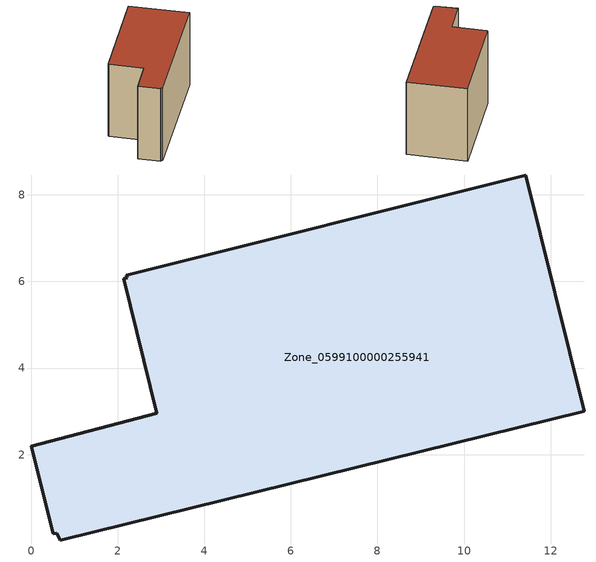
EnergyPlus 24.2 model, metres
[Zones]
Zone_0599100000255941
 floor ground (C_G): 0.59,0.19 0.51,0.17 0,2.19 2.9,2.95 2.14,6.06 2.22,6.08 2.19,6.14 11.42,8.46 12.78,3 0.67,0.03 z0
 wall outside (C_F): 12.78,3 11.42,8.46 2.19,6.14 2.22,6.08 2.14,6.06 2.9,2.95 0,2.19 0.51,0.17 0.59,0.19 0.67,0.03 12.78,3 z0:7.76
 roof outside (C_R): 0.59,0.19 0.67,0.03 12.78,3 11.42,8.46 2.19,6.14 2.22,6.08 2.14,6.06 2.9,2.95 0,2.19 0.51,0.17 z7.76
[BUILDING]
Pand.0599100000255941: North Axis=0; Terrain=City; Loads Convergence Tolerance Value=0.04; Temperature Convergence Tolerance Value=0.4; Solar Distribution=FullExterior; Maximum Number of Warmup Days=25; Minimum Number of Warmup Days=1
[Site:Location]
Rotterdam.The.Hague.AP_ZH_NLD Design_Conditions: Latitude=51.96; Longitude=4.45; Time Zone=1; Elevation=-4.5
[SITE:GROUNDTEMPERATURE:BUILDINGSURFACE]
18, 18, 18, 18, 18, 18, 18, 18, 18, 18, 18, 18
[MATERIAL] Thermal Absorptance=0.9; Solar Absorptance=0.7; Visible Absorptance=0.7
Name | Roughness | Thickness | Conductivity | Density | Specific Heat
G.TC.1975-1991 | MediumSmooth | 0.15 | 0.288461 | 540 | 1210
F.TC.1975-1991 | Rough | 0.3 | 0.230769 | 1920 | 840
R.TC.1975-1991 | MediumRough | 0.2 | 0.153846 | 1500 | 1000
[CONSTRUCTION]
C_G: G.TC.1975-1991
C_F: F.TC.1975-1991
C_R: R.TC.1975-1991
[ZONE]
Zone_0599100000255941: Type=1; Multiplier=1; Ceiling Height=Autocalculate; Volume=Autocalculate; Floor Area=autocalculate; Part of Total Floor Area=Yes
[ZONEINFILTRATION:DESIGNFLOWRATE]
Infil_Zone_0599100000255941: Zone or ZoneList or Space or SpaceList=Zone_0599100000255941; Schedule=AlwaysOn; Design Flow Rate Calculation Method=Flow/Area; Flow Rate per Floor Area=0.003; Constant Term Coefficient=1; Temperature Term Coefficient=0; Velocity Term Coefficient=0; Velocity Squared Term Coefficient=0
[HVACTEMPLATE:ZONE:IDEALLOADSAIRSYSTEM]
Zone_0599100000255941: Maximum Heating Supply Air Temperature=50; Minimum Cooling Supply Air Temperature=13; Maximum Heating Supply Air Humidity Ratio=0.0156; Minimum Cooling Supply Air Humidity Ratio=0.0077; Heating Limit=NoLimit; Cooling Limit=NoLimit; Dehumidification Control Type=ConstantSensibleHeatRatio; Cooling Sensible Heat Ratio=0.7; Dehumidification Setpoint=60; Humidification Control Type=None; Humidification Setpoint=30; Outdoor Air Method=None; Outdoor Air Flow Rate per Person=0.00944; Outdoor Air Flow Rate per Zone Floor Area=0; Outdoor Air Flow Rate per Zone=0; Demand Controlled Ventilation Type=None; Outdoor Air Economizer Type=NoEconomizer; Heat Recovery Type=None; Sensible Heat Recovery Effectiveness=0.7; Latent Heat Recovery Effectiveness=0.65
[ZONECONTROL:THERMOSTAT]
ThermostatControl_Zone_0599100000255941: Zone or ZoneList=Zone_0599100000255941; Control Type Schedule=DualSetpointControlType; Control 1=Thermostat_Zone_0599100000255941; Temperature Difference Between Cutout And Setpoint=0
[THERMOSTATSETPOINT:DUALSETPOINT]
Thermostat_Zone_0599100000255941: Heating Setpoint Temperature Schedule=HeatingSetpoint_Zone_0599100000255941; Cooling Setpoint Temperature Schedule=CoolingSetpoint_Zone_0599100000255941
[SCHEDULE:COMPACT]
HeatingSetpoint_Zone_0599100000255941: Through: 12/31, For: AllDays, Until: 24:00, 21
CoolingSetpoint_Zone_0599100000255941: Through: 12/31, For: AllDays, Until: 24:00, 24
DualSetpointControlType: Through: 12/31, For: AllDays, Until: 24:00, 4
AlwaysOn: Through: 12/31, For: AllDays, Until: 24:00, 1
